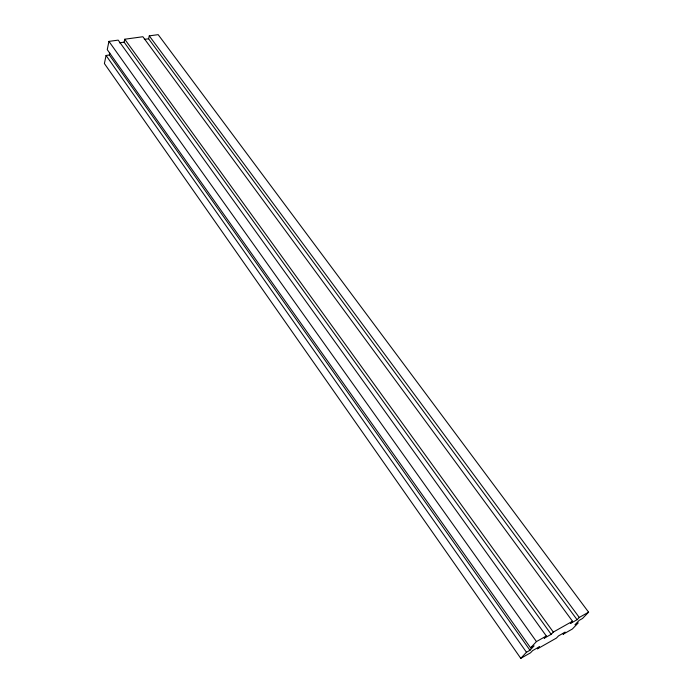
<?xml version="1.0" encoding="UTF-8"?>
<svg xmlns="http://www.w3.org/2000/svg" width="693" height="693" viewBox="0 0 693 693"><rect width="100%" height="100%" fill="white"/><g stroke="black" fill="none" stroke-linecap="round" stroke-linejoin="round"><path stroke-width="1.04" d="M529.98 650.268L109.338 55.007L106.055 55.475L104.4 63.557L520.781 658.35L530.543 652.797L532.579 650.632L539.483 646.708L537.43 648.873L556.427 638.071L558.506 635.905L565.176 632.111L563.097 634.286L572.34 629.027L578.248 622.903L574.947 624.774L579.218 620.348L582.527 618.477L588.6 612.179L158.169 34.65L149.281 35.863L148.605 38.773L577.087 619.707L570.356 623.501L572.513 621.249L142.888 36.738L124.757 39.224L124.116 42.16L551.169 634.329L544.204 638.262L546.327 636.018L118.2 40.125L108.94 41.389L107.25 49.645L530.587 647.851L534.112 645.859L529.98 650.268L526.463 652.26L520.781 658.35M109.338 55.007L109.745 53.058M530.587 647.851L536.443 641.588L546.327 636.018M551.169 634.329L553.3 632.085L572.513 621.249M577.087 619.707L579.261 617.446L588.6 612.179M119.447 42.81L124.116 42.16M144.352 39.362L148.605 38.773M149.281 35.863L579.261 617.446M124.757 39.224L553.3 632.085M108.94 41.389L536.443 641.588M106.055 55.475L526.463 652.26"/></g></svg>
